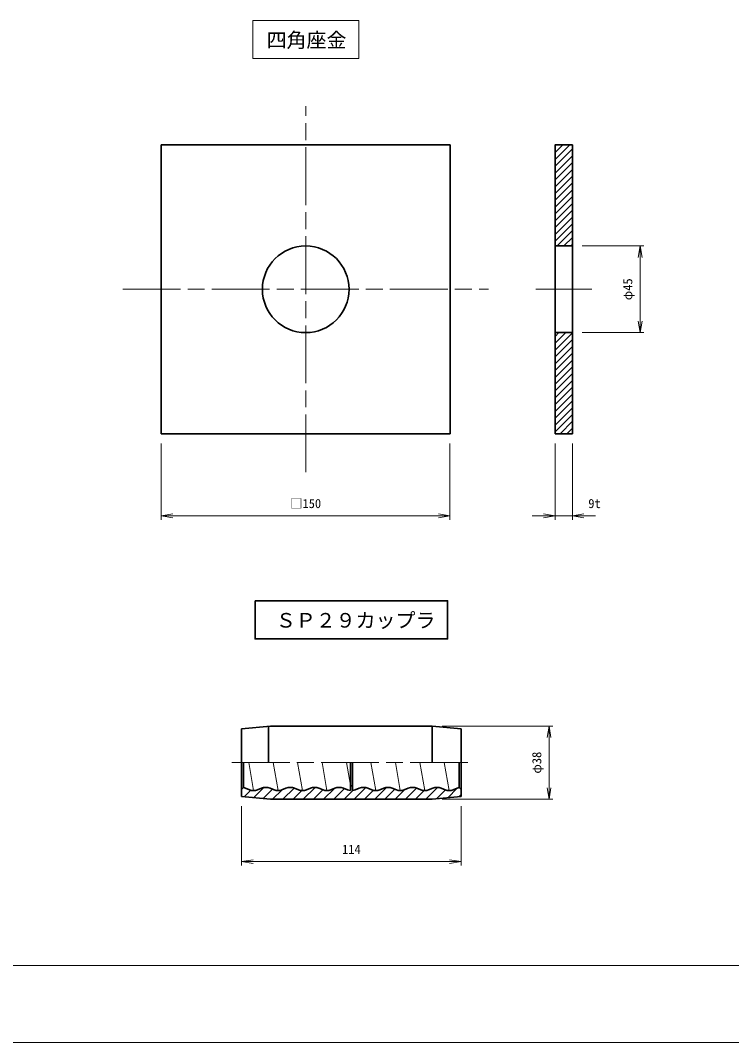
# Model space of a CAD drawing. Units: millimetres at full size, sheet at 1:2.5; details may follow other scales. Extents: x 3771 to 5451, y -1747 to -544.
# Drawn here: x 4140 to 4510, y -1732 to -1202 of the extents above; entities that cross this region are included whole.
import ezdxf
from ezdxf.enums import TextEntityAlignment as Align

# ---------------------------------------------------------------- set-up
doc = ezdxf.new("R2010")
doc.units = ezdxf.units.MM
doc.header["$LTSCALE"] = 2.5
doc.linetypes.add('CHAIN', pattern=[18.5, 12, -1.5, 3.5, -1.5])
doc.linetypes.add('DASHED_SPACED', pattern=[12, 6, -6])
for name, color, linetype, lineweight in [('1外形線', 7, 'Continuous', 35), ('2細い実線', 3, 'Continuous', 20), ('3隠れ線', 2, 'DASHED_SPACED', 18), ('4中心線', 1, 'CHAIN', 18), ('6寸法線', 4, 'Continuous', 18), ('7 枠・タイトル', 7, 'Continuous', 13), ('Defpoints_9', 7, 'Continuous', 13)]:
    doc.layers.add(name, color=color, linetype=linetype, lineweight=lineweight)
doc.styles.add('ＭＳ ゴシック', font='')
doc.styles.get('ＭＳ ゴシック').set_extended_font_data('MS Gothic')
pattern_1 = [(45, (4515.038, -1781.316), (-2.65165, 2.65165), [])]
pattern_2 = [(45, (3840.377, -2251.043), (-1.76777, 1.76777), [])]

# ---------------------------------------------------------------- blocks, each defined once
blk = doc.blocks.new('open_arrow')
at = {"color": 0, "linetype": 'Continuous', "lineweight": -2}
blk.add_lwpolyline([(7.5, 1.25), (0, 0), (7.5, -1.25)], dxfattribs=at)

msp = doc.modelspace()

# ---------------------------------------------------------------- hatches: boundary and pattern name
at = {"layer": '2細い実線'}
h = msp.add_hatch(dxfattribs=at)
h.set_pattern_fill('USER', color=256, style=0, pattern_type=2)
h.set_pattern_definition(pattern_2)
h.paths.add_polyline_path([(4427.174, -1266.141), (4418.174, -1266.141), (4418.174, -1318.641), (4427.174, -1318.641)])
h = msp.add_hatch(dxfattribs=at)
h.set_pattern_fill('USER', color=256, style=0, pattern_type=2)
h.set_pattern_definition(pattern_2)
h.paths.add_polyline_path([(4427.174, -1266.141), (4418.174, -1266.141), (4418.174, -1318.641), (4427.174, -1318.641)])
h = msp.add_hatch(dxfattribs=at)
h.set_pattern_fill('USER', color=256, style=0, pattern_type=2)
h.set_pattern_definition(pattern_2)
h.paths.add_polyline_path([(4427.174, -1363.641), (4418.174, -1363.641), (4418.174, -1416.141), (4427.174, -1416.141)])
h = msp.add_hatch(dxfattribs=at)
h.set_pattern_fill('USER', color=256, style=0, pattern_type=2)
h.set_pattern_definition(pattern_2)
h.paths.add_polyline_path([(4427.174, -1363.641), (4418.174, -1363.641), (4418.174, -1416.141), (4427.174, -1416.141)])
h = msp.add_hatch(dxfattribs=at)
h.set_pattern_fill('USER', color=256, style=0, pattern_type=2)
h.set_pattern_definition(pattern_1)
h.paths.add_polyline_path([(4276.444, -1605.941), (4270.363, -1605.941), (4255.363, -1604.441), (4255.363, -1600.791), (4256.269, -1599.884, -0.0505), (4257.432, -1600.216), (4259.529, -1601.051, 0.1917), (4263.597, -1601.051), (4265.694, -1600.216, -0.1917), (4270.132, -1600.216), (4272.229, -1601.051, 0.1917), (4276.297, -1601.051), (4276.738, -1600.875), (4278.394, -1600.216, -0.1917), (4282.832, -1600.216), (4284.929, -1601.051, 0.1917), (4288.997, -1601.051), (4291.094, -1600.216, -0.08632), (4293.107, -1599.794, -0.10366), (4295.532, -1600.216), (4297.629, -1601.051, 0.1917), (4301.697, -1601.051), (4303.794, -1600.216, -0.1917), (4308.232, -1600.216), (4310.329, -1601.051, 0.07207), (4311.863, -1601.418), (4311.863, -1598.941), (4312.863, -1598.941), (4312.863, -1601.418, 0.07207), (4314.397, -1601.051), (4316.494, -1600.216, -0.1917), (4320.932, -1600.216), (4323.029, -1601.051, 0.1917), (4327.097, -1601.051), (4329.194, -1600.216, -0.1917), (4333.632, -1600.216), (4335.729, -1601.051, 0.1917), (4339.797, -1601.051), (4341.894, -1600.216, -0.1917), (4346.332, -1600.216), (4348.429, -1601.051, 0.1917), (4352.497, -1601.051), (4354.594, -1600.216, -0.1917), (4359.032, -1600.216), (4361.129, -1601.051, 0.1917), (4365.197, -1601.051), (4367.294, -1600.216, -0.0505), (4368.457, -1599.884), (4369.363, -1600.791), (4369.363, -1604.441), (4354.363, -1605.941), (4293.873, -1605.941)])
h = msp.add_hatch(dxfattribs=at)
h.set_pattern_fill('USER', color=256, style=0, pattern_type=2)
h.set_pattern_definition(pattern_1)
h.paths.add_polyline_path([(4276.444, -1605.941), (4270.363, -1605.941), (4255.363, -1604.441), (4255.363, -1600.791), (4256.269, -1599.884, -0.0505), (4257.432, -1600.216), (4259.529, -1601.051, 0.1917), (4263.597, -1601.051), (4265.694, -1600.216, -0.1917), (4270.132, -1600.216), (4272.229, -1601.051, 0.1917), (4276.297, -1601.051), (4276.738, -1600.875), (4278.394, -1600.216, -0.1917), (4282.832, -1600.216), (4284.929, -1601.051, 0.1917), (4288.997, -1601.051), (4291.094, -1600.216, -0.08632), (4293.107, -1599.794, -0.10366), (4295.532, -1600.216), (4297.629, -1601.051, 0.1917), (4301.697, -1601.051), (4303.794, -1600.216, -0.1917), (4308.232, -1600.216), (4310.329, -1601.051, 0.07207), (4311.863, -1601.418), (4311.863, -1598.941), (4312.863, -1598.941), (4312.863, -1601.418, 0.07207), (4314.397, -1601.051), (4316.494, -1600.216, -0.1917), (4320.932, -1600.216), (4323.029, -1601.051, 0.1917), (4327.097, -1601.051), (4329.194, -1600.216, -0.1917), (4333.632, -1600.216), (4335.729, -1601.051, 0.1917), (4339.797, -1601.051), (4341.894, -1600.216, -0.1917), (4346.332, -1600.216), (4348.429, -1601.051, 0.1917), (4352.497, -1601.051), (4354.594, -1600.216, -0.1917), (4359.032, -1600.216), (4361.129, -1601.051, 0.1917), (4365.197, -1601.051), (4367.294, -1600.216, -0.0505), (4368.457, -1599.884), (4369.363, -1600.791), (4369.363, -1604.441), (4354.363, -1605.941), (4293.873, -1605.941)])

# ---------------------------------------------------------------- linework, layer by layer
at = {"layer": '1外形線'}
for p, q in [((4213.654, -1266.141), (4213.654, -1416.141)), ((4363.654, -1266.141), (4213.654, -1266.141)), ((4363.654, -1416.141), (4363.654, -1266.141)), ((4418.174, -1318.641), (4427.174, -1318.641)), ((4418.174, -1363.641), (4427.174, -1363.641)), ((4213.654, -1416.141), (4363.654, -1416.141)), ((4255.363, -1569.441), (4270.363, -1567.941)), ((4255.363, -1569.441), (4255.363, -1604.441)), ((4269.33, -1567.88), (4269.33, -1587.011)), ((4270.363, -1567.941), (4354.363, -1567.941)), ((4354.363, -1567.941), (4354.363, -1586.941)), ((4369.363, -1569.441), (4354.363, -1567.941)), ((4369.363, -1569.441), (4369.363, -1604.441)), ((4256.363, -1586.941), (4256.363, -1599.902)), ((4311.863, -1586.941), (4311.863, -1601.418)), ((4312.863, -1586.941), (4312.863, -1601.418)), ((4368.363, -1586.941), (4368.363, -1599.902)), ((4256.363, -1599.791), (4255.363, -1600.791)), ((4259.529, -1601.051), (4257.432, -1600.216)), ((4263.597, -1601.051), (4265.694, -1600.216)), ((4272.229, -1601.051), (4270.132, -1600.216)), ((4276.297, -1601.051), (4278.394, -1600.216)), ((4284.929, -1601.051), (4282.832, -1600.216)), ((4288.997, -1601.051), (4291.094, -1600.216)), ((4297.629, -1601.051), (4295.532, -1600.216)), ((4301.697, -1601.051), (4303.794, -1600.216)), ((4310.329, -1601.051), (4308.232, -1600.216)), ((4311.863, -1598.941), (4312.863, -1598.941)), ((4314.397, -1601.051), (4316.494, -1600.216)), ((4323.029, -1601.051), (4320.932, -1600.216)), ((4327.097, -1601.051), (4329.194, -1600.216)), ((4335.729, -1601.051), (4333.632, -1600.216)), ((4339.797, -1601.051), (4341.894, -1600.216)), ((4348.429, -1601.051), (4346.332, -1600.216)), ((4352.497, -1601.051), (4354.594, -1600.216)), ((4361.129, -1601.051), (4359.032, -1600.216)), ((4365.197, -1601.051), (4367.294, -1600.216)), ((4368.363, -1599.791), (4369.363, -1600.791)), ((4255.363, -1604.441), (4270.363, -1605.941)), ((4270.363, -1605.941), (4354.363, -1605.941)), ((4369.363, -1604.441), (4354.363, -1605.941))]:
    msp.add_line(p, q, dxfattribs=at)
for points in [[(4418.174, -1416.141), (4427.174, -1416.141), (4427.174, -1266.141), (4418.174, -1266.141)], [(4262.363, -1502.837), (4362.363, -1502.837), (4362.363, -1522.643), (4262.363, -1522.643)]]:
    msp.add_lwpolyline(points, close=True, dxfattribs=at)
msp.add_circle((4288.654, -1341.141), 22.5, dxfattribs=at)
for centre, radius, start, end in [((4255.213, -1605.791), 6, 68.29614, 78.94994), ((4261.563, -1595.941), 5.5, 248.29614, 291.70386), ((4267.913, -1605.791), 6, 68.29614, 111.70386), ((4274.263, -1595.941), 5.5, 248.29614, 291.70386), ((4280.613, -1605.791), 6, 68.29614, 111.70386), ((4286.963, -1595.941), 5.5, 248.29614, 291.70386), ((4293.313, -1605.791), 6, 68.29614, 111.70386), ((4299.663, -1595.941), 5.5, 248.29614, 291.70386), ((4306.013, -1605.791), 6, 68.29614, 111.70386), ((4312.363, -1595.941), 5.5, 248.29614, 264.78409), ((4312.363, -1595.941), 5.5, 275.21591, 291.70386), ((4318.713, -1605.791), 6, 68.29614, 111.70386), ((4325.063, -1595.941), 5.5, 248.29614, 291.70386), ((4331.413, -1605.791), 6, 68.29614, 111.70386), ((4337.763, -1595.941), 5.5, 248.29614, 291.70386), ((4344.113, -1605.791), 6, 68.29614, 111.70386), ((4350.463, -1595.941), 5.5, 248.29614, 291.70386), ((4356.813, -1605.791), 6, 68.29614, 111.70386), ((4363.163, -1595.941), 5.5, 248.29614, 291.70386), ((4369.513, -1605.791), 6, 101.05006, 111.70386)]:
    msp.add_arc(centre, radius, start, end, dxfattribs=at)
at = {"layer": '3隠れ線'}
for p, q in [((4259.037, -1586.941), (4261.563, -1601.441)), ((4271.737, -1586.941), (4274.263, -1601.441)), ((4284.437, -1586.941), (4286.963, -1601.441)), ((4297.137, -1586.941), (4299.663, -1601.441)), ((4309.837, -1586.941), (4311.863, -1598.571)), ((4322.537, -1586.941), (4325.063, -1601.441)), ((4335.237, -1586.941), (4337.763, -1601.441)), ((4347.937, -1586.941), (4350.463, -1601.441)), ((4360.637, -1586.941), (4363.163, -1601.441))]:
    msp.add_line(p, q, dxfattribs=at)
at = {"layer": '4中心線'}
for p, q in [((4288.654, -1436.141), (4288.654, -1246.141)), ((4193.654, -1341.141), (4383.654, -1341.141)), ((4408.174, -1341.141), (4437.174, -1341.141)), ((4250.363, -1586.941), (4374.363, -1586.941))]:
    msp.add_line(p, q, dxfattribs=at)
at = {"layer": '6寸法線'}
for p, q in [((4432.254, -1318.641), (4464.306, -1318.641)), ((4462.306, -1318.641), (4462.306, -1363.641)), ((4432.254, -1363.641), (4464.306, -1363.641)), ((4213.584, -1421.221), (4213.584, -1460.775)), ((4363.584, -1421.221), (4363.584, -1460.775)), ((4418.174, -1421.221), (4418.174, -1460.775)), ((4427.174, -1421.221), (4427.174, -1460.775)), ((4213.584, -1458.775), (4363.584, -1458.775)), ((4406.174, -1458.775), (4439.174, -1458.775)), ((4359.443, -1567.941), (4417.038, -1567.941)), ((4415.038, -1567.941), (4415.038, -1605.941)), ((4359.443, -1605.941), (4417.038, -1605.941)), ((4255.363, -1609.521), (4255.363, -1640.333)), ((4369.363, -1609.521), (4369.363, -1640.333)), ((4255.363, -1638.333), (4369.363, -1638.333))]:
    msp.add_line(p, q, dxfattribs=at)
msp.add_lwpolyline([(4261.154, -1201.543), (4316.154, -1201.543), (4316.154, -1221.35), (4261.154, -1221.35)], close=True, dxfattribs=at)
at = {"layer": '7 枠・タイトル'}
msp.add_line((3811.154, -1692.275), (5411.154, -1692.275), dxfattribs=at)
at = {"layer": 'Defpoints_9'}
msp.add_line((3771.154, -1732.275), (5451.154, -1732.275), dxfattribs=at)

# ---------------------------------------------------------------- block references
at = {"layer": '6寸法線', "xscale": 0.8, "yscale": 0.8}
for p, rotation in [((4462.306, -1318.641), 270), ((4462.306, -1363.641), 90), ((4363.584, -1458.775), 180), ((4418.174, -1458.775), 180), ((4415.038, -1567.941), 270), ((4415.038, -1605.941), 90), ((4369.363, -1638.333), 180)]:
    msp.add_blockref('open_arrow', p, dxfattribs=dict(at, rotation=rotation))
for p in [(4213.584, -1458.775), (4427.174, -1458.775), (4255.363, -1638.333)]:
    msp.add_blockref('open_arrow', p, dxfattribs=at)

# ---------------------------------------------------------------- texts
at = {"layer": '6寸法線', "style": 'ＭＳ ゴシック'}
for s, p in [('四角座金', (4309.797, -1211.726)), ('ＳＰ２９カップラ', (4356.007, -1513.019))]:
    msp.add_text(s, height=7.595, dxfattribs=at).set_placement(p, align=Align.MIDDLE_RIGHT)
for s, p in [('φ45', (4455.906, -1341.141)), ('φ38', (4408.638, -1586.941))]:
    msp.add_text(s, height=4.747, rotation=90, dxfattribs=at).set_placement(p, align=Align.MIDDLE_CENTER)
for s, p in [('□150', (4288.584, -1452.375)), ('9t', (4438.641, -1452.375)), ('114', (4312.363, -1631.933))]:
    msp.add_text(s, height=4.747, dxfattribs=at).set_placement(p, align=Align.MIDDLE_CENTER)

doc.saveas('drawing.dxf')
